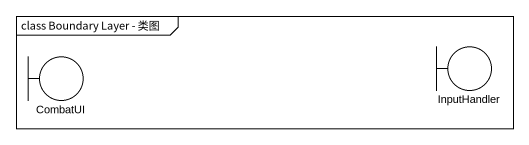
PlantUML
@startuml
mainframe class Boundary Layer - 类图
boundary CombatUI
boundary InputHandler
@enduml
